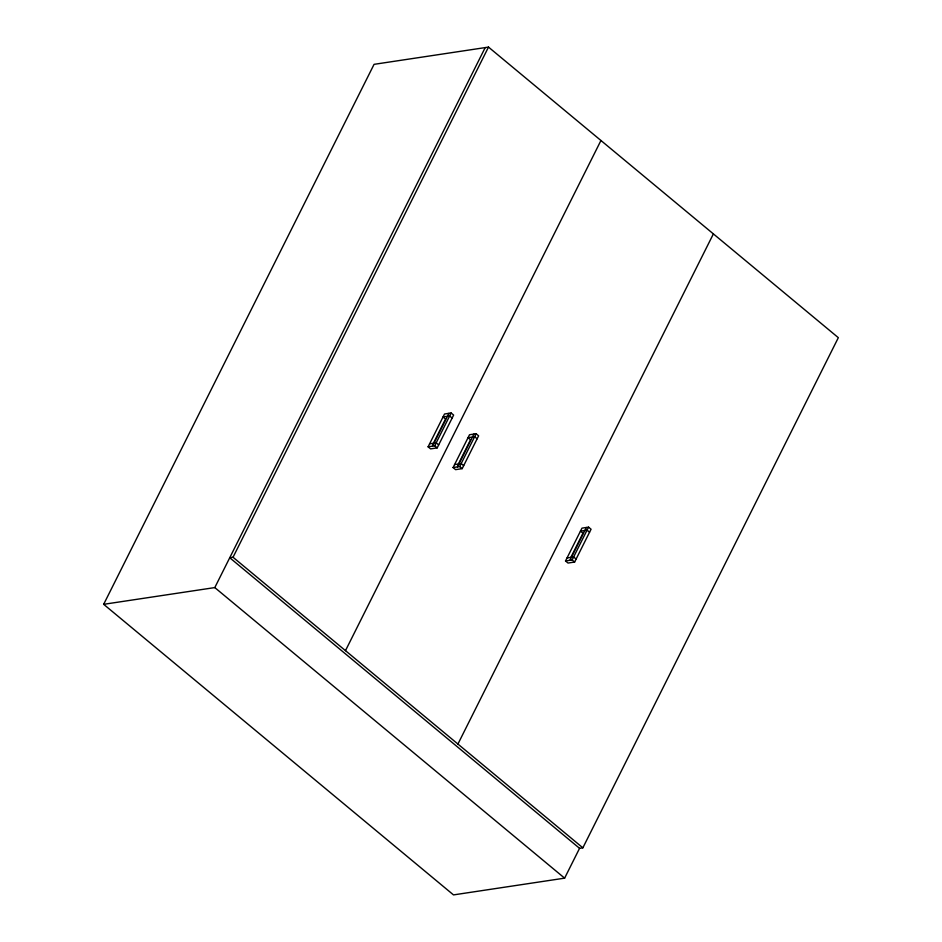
<?xml version="1.0" encoding="UTF-8"?>
<svg xmlns="http://www.w3.org/2000/svg" width="942" height="942" viewBox="0 0 942 942"><rect width="100%" height="100%" fill="white"/><g stroke="black" fill="none" stroke-linecap="round" stroke-linejoin="round"><path stroke-width="1.41" d="M579.565 848.33L564.623 878.156L453.502 894.9L103.667 604.317L374.068 64.339L488.498 47.1L838.333 337.683L582.862 847.824L579.565 848.33L229.742 557.746L233.039 557.252L582.862 847.824M103.667 604.317L214.8 587.584L485.201 47.595M233.039 557.252L488.498 47.1M428.104 446.814L444.53 413.997L451.136 412.996L453.632 415.069L437.194 447.886L430.6 448.887L428.104 446.814L434.698 445.813L437.194 447.886M432.731 444.624L445.531 419.049L443.034 416.976L449.64 415.987L452.136 418.06M432.496 446.143L448.934 413.326M434.698 445.813L451.136 412.996M345.478 650.651L600.949 140.499M453.09 467.562L469.516 434.745L476.122 433.756L478.618 435.828L462.181 468.645L455.587 469.646L453.09 467.562L459.684 466.573L462.181 468.645M457.718 465.383L470.529 439.808L468.021 437.736L474.627 436.735L477.123 438.807M457.482 466.902L473.92 434.085M459.684 466.573L476.122 433.756M457.93 744.05L713.388 233.899M565.53 560.961L581.968 528.144L588.562 527.155L591.07 529.227L574.632 562.044L568.026 563.045L565.53 560.961L572.135 559.972L574.632 562.044M570.805 557.499L582.968 533.207L580.472 531.135L587.066 530.134L589.574 532.218M569.934 560.302L586.36 527.485M572.135 559.972L588.562 527.155M429.587 443.823L436.193 442.834L438.689 444.907M454.574 464.583L461.18 463.582L463.676 465.666M567.025 557.982L573.631 556.993L576.127 559.065M214.8 587.584L564.623 878.156"/></g></svg>
